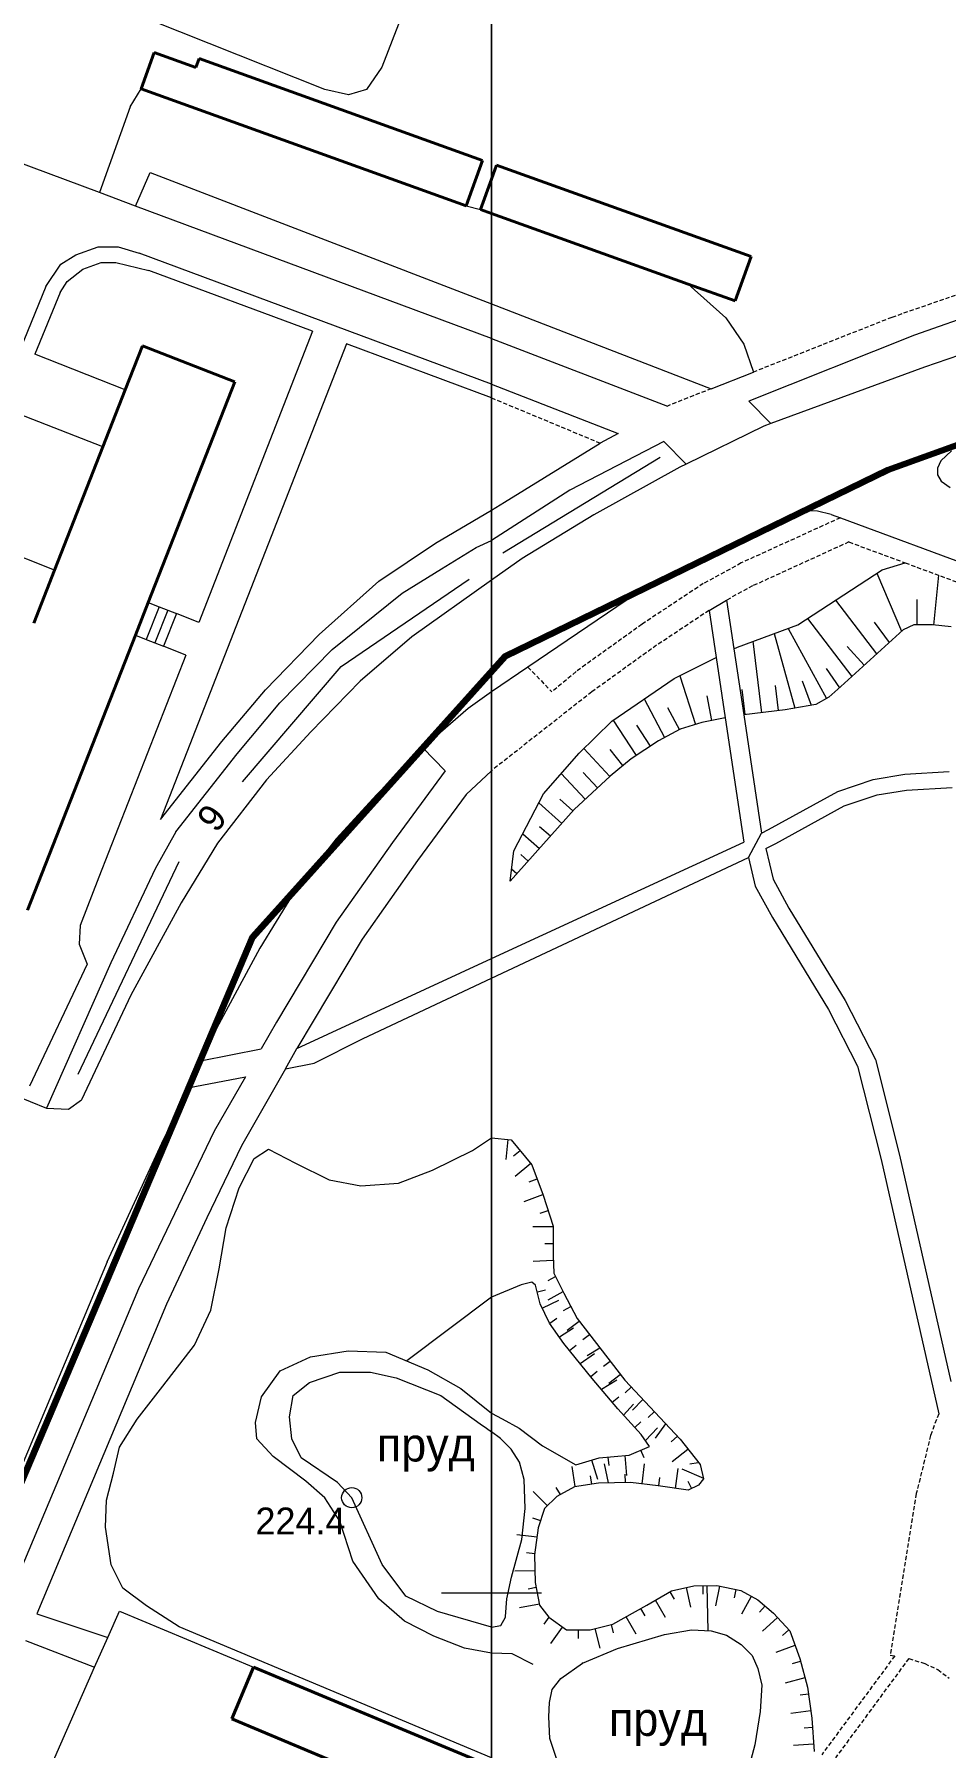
# Model space of a CAD drawing. Extents: x 1000 to 4000, y -5000 to -1000.
# Drawn here: x 1945.6 to 2054, y -3818.4 to -3614.6 of the extents above; entities that cross this region are included whole.
import ezdxf
from ezdxf.enums import TextEntityAlignment as Align

# ---------------------------------------------------------------- set-up
doc = ezdxf.new("R2010")
doc.units = 0
doc.header["$MEASUREMENT"] = 0
doc.linetypes.add('DASHED', pattern=[0.75, 0.5, -0.25])
for name, color, linetype in [('1', 7, 'CONTINUOUS'), ('11', 7, 'CONTINUOUS'), ('24', 7, 'CONTINUOUS'), ('30', 7, 'CONTINUOUS'), ('34', 7, 'CONTINUOUS'), ('36', 7, 'CONTINUOUS'), ('37', 7, 'CONTINUOUS'), ('40', 7, 'CONTINUOUS'), ('42', 7, 'CONTINUOUS'), ('6', 7, 'CONTINUOUS'), ('7', 7, 'CONTINUOUS'), ('границы команд_1', 10, 'CONTINUOUS')]:
    doc.layers.add(name, color=color, linetype=linetype)
doc.styles.get("Standard").update_dxf_attribs({"font": 'txt', "height": 0.2})

msp = doc.modelspace()

# ---------------------------------------------------------------- linework, layer by layer
at = {"layer": '1', "color": 253, "linetype": 'Continuous', "lineweight": 0}
for p, q in [((2000, -4000), (2000, -3000)), ((2000, -3000), (2000, -4000)), ((2000, -3800), (1994.04, -3800)), ((2005.96, -3800), (2000, -3800))]:
    msp.add_line(p, q, dxfattribs=at)
at = {"layer": '11', "color": 253, "linetype": 'Continuous', "lineweight": 0}
for p, q in [((1993.76, -3600.96), (1986.96, -3618.51)), ((1980.17, -3621.16), (1938.91, -3604.75)), ((1986.96, -3618.51), (1985.14, -3621.16)), ((1982.99, -3621.82), (1980.17, -3621.16)), ((1985.14, -3621.16), (1982.99, -3621.82)), ((1954.35, -3805.26), (1955.75, -3802.11)), ((1955.75, -3802.11), (1971.71, -3808.78)), ((1952.79, -3808.8), (1954.35, -3805.26)), ((1940.81, -3835.91), (1952.79, -3808.8))]:
    msp.add_line(p, q, dxfattribs=at)
at = {"layer": '24', "color": 253, "linetype": 'Continuous', "lineweight": 0}
for p, q in [((1953.35, -3633.43), (1913.43, -3618.59)), ((1957.01, -3623.22), (1958.32, -3621.09)), ((1957.01, -3623.22), (1953.35, -3633.43)), ((1957.66, -3635.04), (1959.41, -3631.04)), ((1959.41, -3631.04), (2000, -3646.68)), ((1957.66, -3635.04), (1953.35, -3633.43)), ((2000, -3650.77), (1957.66, -3635.04)), ((1997.01, -3635.01), (1998.71, -3635.44)), ((2091.91, -3635.82), (2050.35, -3650.38)), ((1948.76, -3641.96), (1950.57, -3640.84)), ((1950.57, -3640.84), (1953.22, -3639.87)), ((1953.22, -3639.87), (1955.59, -3639.87)), ((1955.59, -3639.87), (1958.09, -3640.62)), ((2000, -3656.2), (1958.09, -3640.62)), ((1947, -3644.61), (1948.76, -3641.96)), ((1949.54, -3643.99), (1951.39, -3642.52)), ((1951.39, -3642.52), (1953.55, -3641.73)), ((1953.55, -3641.73), (1955.32, -3641.73)), ((1955.32, -3641.73), (1959.22, -3642.68)), ((1978.72, -3649.93), (1959.22, -3642.68)), ((2088.92, -3641.28), (2051.53, -3654.18)), ((1947, -3644.61), (1917.46, -3716.71)), ((1948.68, -3645.3), (1949.54, -3643.99)), ((2023.4, -3644.31), (2027.88, -3648.33)), ((1948.68, -3645.3), (1945.66, -3652.65)), ((2000, -3646.68), (2026.15, -3656.75)), ((2027.88, -3648.33), (2030.02, -3651.44)), ((1978.72, -3649.93), (1965.18, -3684.54)), ((2000, -3650.77), (2020.94, -3658.82)), ((2050.35, -3650.38), (2030.63, -3658.25)), ((1956.44, -3656.88), (1945.66, -3652.65)), ((1982.77, -3651.43), (1960.62, -3708)), ((2000, -3657.84), (1982.77, -3651.43)), ((2030.02, -3651.44), (2031.18, -3654.77)), ((2026.15, -3656.75), (2031.18, -3654.77)), ((2051.53, -3654.18), (2033.24, -3660.89)), ((2000, -3656.2), (2015.06, -3662.07)), ((1953.77, -3663.68), (1942.89, -3659.41)), ((2030.63, -3658.25), (2033.24, -3660.89)), ((2032.39, -3661.2), (2023.15, -3665.74)), ((2033.24, -3660.89), (2032.39, -3661.2)), ((2001.57, -3670.24), (2012.94, -3663.22)), ((2020.49, -3663.04), (2009.34, -3668.8)), ((2015.06, -3662.07), (2012.94, -3663.22)), ((2020.49, -3663.04), (2023.15, -3665.74)), ((2053.47, -3665.33), (2053.06, -3666.19)), ((2054.74, -3664.14), (2053.47, -3665.33)), ((2022.42, -3666.1), (2012.18, -3671.76)), ((2023.15, -3665.74), (2022.42, -3666.1)), ((2053.06, -3666.19), (2053.06, -3667.01)), ((2053.06, -3667.01), (2053.51, -3667.74)), ((2009.34, -3668.8), (2000, -3674.79)), ((2053.51, -3667.74), (2054.57, -3668.52)), ((1993.36, -3675.14), (2000, -3671.18)), ((2000, -3671.18), (2001.57, -3670.24)), ((2037.27, -3671.26), (2028.09, -3675.62)), ((2038.81, -3671.32), (2037.27, -3671.26)), ((2040.42, -3671.7), (2038.81, -3671.32)), ((2040.42, -3671.7), (2041.51, -3672.1)), ((2012.18, -3671.76), (2003.64, -3676.96)), ((2041.51, -3672.1), (2114.93, -3699.26)), ((1948.03, -3678.32), (1936.93, -3673.96)), ((1986.6, -3679.66), (1993.36, -3675.14)), ((1994.06, -3678.17), (1998.19, -3675.64)), ((1998.19, -3675.64), (2000, -3674.79)), ((2028.09, -3675.62), (2016.16, -3681.88)), ((2003.64, -3676.96), (2000, -3679.54)), ((1979.51, -3685.99), (1986.6, -3679.66)), ((1989.39, -3681.05), (1994.06, -3678.17)), ((2000, -3679.54), (1990.52, -3686.25)), ((1981.05, -3687.76), (1989.39, -3681.05)), ((2016.16, -3681.88), (2004.34, -3689.85)), ((2025.89, -3683.13), (2027.98, -3681.89)), ((2027.98, -3681.89), (2028.85, -3687.68)), ((1965.18, -3684.54), (1962.52, -3683.5)), ((2025.89, -3683.13), (2026.73, -3688.73)), ((1973.1, -3692.55), (1979.51, -3685.99)), ((1963.65, -3688.43), (1960.99, -3687.39)), ((1974.83, -3694.12), (1981.05, -3687.76)), ((1990.52, -3686.25), (1984.38, -3691.55)), ((2028.85, -3687.68), (2030.02, -3695.53)), ((1963.65, -3688.43), (1953.31, -3714.85)), ((2004.34, -3689.85), (2000, -3692.79)), ((2026.73, -3688.73), (2027.8, -3695.88)), ((1984.38, -3691.55), (1978.53, -3697.55)), ((1967.94, -3698.69), (1973.1, -3692.55)), ((1969.75, -3700.16), (1974.83, -3694.12)), ((2000, -3692.79), (1997.24, -3694.77)), ((1997.24, -3694.77), (1991.82, -3699.45)), ((2027.8, -3695.88), (2030.01, -3710.68)), ((2030.02, -3695.53), (2032.13, -3709.59)), ((1978.53, -3697.55), (1973.24, -3703.25)), ((1960.62, -3708), (1967.94, -3698.69)), ((1962.46, -3709.44), (1969.75, -3700.16)), ((1991.82, -3699.45), (1986.38, -3705.02)), ((1991.82, -3699.45), (1994.5, -3702.2)), ((1994.5, -3702.2), (1988.22, -3710.72)), ((2000, -3702.18), (1996.99, -3705.02)), ((2049.17, -3702.61), (2054.47, -3702.29)), ((1973.24, -3703.25), (1967.39, -3710.78)), ((2041.22, -3704.64), (2045.43, -3703.23)), ((2045.43, -3703.23), (2049.17, -3702.61)), ((2049.38, -3704.48), (2054.82, -3704.16)), ((1986.38, -3705.02), (1981.51, -3710.27)), ((1996.99, -3705.02), (1991.2, -3712.87)), ((2032.95, -3709.17), (2041.22, -3704.64)), ((2033.83, -3710.83), (2041.97, -3706.37)), ((2041.97, -3706.37), (2045.88, -3705.06)), ((2045.88, -3705.06), (2049.38, -3704.48)), ((1962.46, -3709.44), (1960, -3713.86)), ((1981.51, -3710.27), (1976.33, -3716.94)), ((2030.57, -3712.5), (2032.13, -3709.59)), ((2032.13, -3709.59), (2032.95, -3709.17)), ((1967.39, -3710.78), (1963.07, -3717.9)), ((1988.22, -3710.72), (1981.52, -3720.21)), ((2000, -3724.51), (2030.01, -3710.68)), ((2032.63, -3711.45), (2033.83, -3710.83)), ((2032.63, -3711.45), (2033.51, -3715.08)), ((1960, -3713.86), (1954.7, -3725.02)), ((1991.2, -3712.87), (1984.61, -3722.22)), ((2000, -3726.86), (2030.57, -3712.5)), ((2030.57, -3712.5), (2031.39, -3715.9)), ((1953.31, -3714.85), (1951.08, -3720.57)), ((2031.39, -3715.9), (2033.42, -3719.65)), ((2033.51, -3715.08), (2035.37, -3718.52)), ((1963.07, -3717.9), (1957.1, -3728.88)), ((1976.33, -3716.94), (1972.46, -3723.3)), ((2035.37, -3718.52), (2042.09, -3729.49)), ((1951.08, -3720.57), (1950.94, -3722.8)), ((1981.52, -3720.21), (1974.41, -3732.08)), ((2033.42, -3719.65), (2040.12, -3730.59)), ((1984.61, -3722.22), (1976.83, -3735.2)), ((1950.94, -3722.8), (1951.92, -3725.18)), ((1972.46, -3723.3), (1966.77, -3733.78)), ((1976.83, -3735.2), (2000, -3724.51)), ((1951.92, -3725.18), (1945.04, -3739.7)), ((1954.7, -3725.02), (1947.05, -3742.3)), ((1984.75, -3734.03), (2000, -3726.86)), ((1957.1, -3728.88), (1951.23, -3741.33)), ((2040.12, -3730.59), (2043.56, -3737.32)), ((2042.09, -3729.49), (2045.68, -3736.52)), ((1922.23, -3732.26), (1947.05, -3742.3)), ((1974.41, -3732.08), (1972.59, -3735.27)), ((1966.77, -3733.78), (1965.4, -3736.68)), ((1978.89, -3736.96), (1984.75, -3734.03)), ((1965.4, -3736.68), (1963.88, -3739.91)), ((1965.4, -3736.68), (1972.59, -3735.27)), ((1975.48, -3737.63), (1976.83, -3735.2)), ((2045.68, -3736.52), (2048.56, -3747.89)), ((1963.88, -3739.91), (1970.72, -3738.57)), ((1970.72, -3738.57), (1967.02, -3745.06)), ((1975.48, -3737.63), (1970.28, -3746.77)), ((1975.48, -3737.63), (1978.89, -3736.96)), ((2043.56, -3737.32), (2046.36, -3748.42)), ((1963.88, -3739.91), (1961.04, -3745.95)), ((1947.05, -3742.3), (1949.7, -3742.44)), ((1949.7, -3742.44), (1951.23, -3741.33)), ((1967.02, -3745.06), (1957.99, -3763.78)), ((1954.28, -3760.59), (1961.04, -3745.95)), ((1970.28, -3746.77), (1966.13, -3755.36)), ((2046.36, -3748.42), (2053.21, -3778.65)), ((2048.56, -3747.89), (2054.65, -3774.8)), ((1966.13, -3755.36), (1961.34, -3765.61)), ((1954.28, -3760.59), (1939.25, -3796.41)), ((1957.99, -3763.78), (1943.61, -3798.07)), ((1961.34, -3765.61), (1945.9, -3802.44)), ((1945.9, -3802.44), (1954.35, -3805.26)), ((1944.58, -3805.6), (1952.79, -3808.8))]:
    msp.add_line(p, q, dxfattribs=at)
at = {"layer": '24', "color": 253, "linetype": 'DASHED', "lineweight": 0}
for p, q in [((2087.06, -3634.57), (2047.62, -3648.28)), ((2047.62, -3648.28), (2031.18, -3654.77)), ((2026.15, -3656.75), (2020.94, -3658.82)), ((2000, -3657.84), (2012.94, -3663.22)), ((2041.51, -3672.1), (2029.7, -3677.48)), ((2042.52, -3674.98), (2031.07, -3680.21)), ((2042.52, -3674.98), (2049.22, -3677.46)), ((2029.7, -3677.48), (2025.2, -3679.93)), ((2049.22, -3677.46), (2085.61, -3690.93)), ((2025.2, -3679.93), (2017.92, -3684.76)), ((2031.07, -3680.21), (2027.98, -3681.89)), ((2025.89, -3683.13), (2019.65, -3687.26)), ((2017.92, -3684.76), (2010.06, -3690.4)), ((2019.65, -3687.26), (2011.93, -3692.81)), ((2004.34, -3689.85), (2007.19, -3692.81)), ((2010.06, -3690.4), (2007.19, -3692.81)), ((2011.93, -3692.81), (2000, -3702.18)), ((2053.21, -3778.65), (2052.24, -3781.23)), ((2052.24, -3781.23), (2050.54, -3788.15)), ((2050.54, -3788.15), (2047.43, -3807.35)), ((2047.98, -3807.44), (2039.29, -3819.21)), ((2049.65, -3807.75), (2040.92, -3819.58)), ((2047.43, -3807.35), (2047.98, -3807.44)), ((2049.65, -3807.75), (2051.55, -3808.36)), ((2051.55, -3808.36), (2053.1, -3809.07)), ((2053.1, -3809.07), (2054.45, -3810.1))]:
    msp.add_line(p, q, dxfattribs=at)
at = {"layer": '30', "color": 253, "linetype": 'Continuous', "lineweight": 0}
for p, q in [((1976.4, -3776.48), (1978.35, -3774.95)), ((1978.35, -3774.95), (1981.98, -3773.69)), ((1981.98, -3773.69), (1985.61, -3773.69)), ((1985.61, -3773.69), (1988.68, -3774.39)), ((1988.68, -3774.39), (1993.98, -3776.48)), ((1975.98, -3779), (1976.4, -3776.48)), ((1993.98, -3776.48), (1998.65, -3779.85)), ((1976.26, -3781.65), (1975.98, -3779)), ((1977.37, -3783.89), (1976.26, -3781.65)), ((1998.65, -3779.85), (1999.4, -3780.37)), ((1999.4, -3780.37), (2000, -3780.81)), ((2000, -3780.81), (2000, -3804.02)), ((2001.08, -3781.6), (2000, -3780.81)), ((2000, -3780.81), (2000, -3804.02)), ((2002.36, -3782.88), (2001.08, -3781.6)), ((2003.34, -3784.41), (2002.36, -3782.88)), ((1981.7, -3786.82), (1977.37, -3783.89)), ((2003.91, -3786.47), (2003.34, -3784.41)), ((1983.38, -3788.63), (1981.7, -3786.82)), ((2004.01, -3789.91), (2003.91, -3786.47)), ((1987, -3796.59), (1983.38, -3788.63)), ((2003.6, -3793.62), (2004.01, -3789.91)), ((2002.37, -3798.1), (2003.6, -3793.62)), ((1989.8, -3800.36), (1987, -3796.59)), ((2001.85, -3800.67), (2002.37, -3798.1)), ((1993.57, -3802.18), (1989.8, -3800.36)), ((2001.68, -3802.74), (2001.85, -3800.67)), ((2000, -3804.02), (1993.57, -3802.18)), ((2000, -3804.02), (2001.12, -3803.83)), ((2001.12, -3803.83), (2001.67, -3802.83)), ((2001.67, -3802.83), (2001.68, -3802.74)), ((2015.01, -3806.57), (2020.59, -3804.91)), ((2020.59, -3804.91), (2023.79, -3804.36)), ((2023.79, -3804.36), (2026.14, -3804.48)), ((2026.14, -3804.48), (2027.97, -3804.99)), ((2027.97, -3804.99), (2029.72, -3806.1)), ((2029.72, -3806.1), (2031.01, -3807.38)), ((2010.83, -3808.31), (2015.01, -3806.57)), ((2031.01, -3807.38), (2031.69, -3808.96)), ((2007.24, -3811.43), (2008.26, -3810.15)), ((2008.26, -3810.15), (2010.83, -3808.31)), ((2031.69, -3808.96), (2032.16, -3810.92)), ((2006.9, -3813), (2007.24, -3811.43)), ((2032.16, -3810.92), (2031.99, -3814.07)), ((2006.81, -3814.71), (2006.9, -3813)), ((2031.99, -3814.07), (2031.35, -3818.03)), ((2006.94, -3817.26), (2006.81, -3814.71)), ((2008.48, -3821.91), (2006.94, -3817.26)), ((2031.35, -3818.03), (2030.49, -3821.14))]:
    msp.add_line(p, q, dxfattribs=at)
msp.add_circle((1983.38, -3788.63), 1.2, dxfattribs=at)
msp.add_point((2010.83, -3808.31), dxfattribs=at)
at = {"layer": '36', "color": 253, "linetype": 'Continuous', "lineweight": 0}
msp.add_line((2025.77, -3804.46), (2025.68, -3799.1), dxfattribs=at)
at = {"layer": '37', "color": 253, "linetype": 'Continuous', "lineweight": 0}
for p, q in [((2046.5, -3678.29), (2049.22, -3677.46)), ((2036.46, -3684.84), (2046.5, -3678.29)), ((2045.87, -3678.7), (2048.79, -3685.59)), ((2053.17, -3678.92), (2052.6, -3684.86)), ((2040.95, -3681.91), (2045.83, -3688.28)), ((2050.6, -3681.84), (2050.6, -3684.84)), ((2029.27, -3687.47), (2036.46, -3684.84)), ((2033.64, -3685.87), (2036.08, -3694.74)), ((2035.32, -3685.25), (2039.87, -3693.6)), ((2037.61, -3684.09), (2042.88, -3690.98)), ((2048.98, -3685.41), (2041.57, -3692.17)), ((2045.55, -3684.53), (2047.31, -3686.93)), ((2050.26, -3684.84), (2048.98, -3685.41)), ((2052.47, -3684.84), (2050.26, -3684.84)), ((2054.68, -3685.06), (2052.47, -3684.84)), ((2028.85, -3687.68), (2029.27, -3687.47)), ((2031.11, -3686.79), (2032.12, -3695.28)), ((2042.33, -3687.41), (2044.35, -3689.63)), ((2021.74, -3691.22), (2026.73, -3688.73)), ((2039.84, -3690.02), (2041.4, -3692.32)), ((2014.33, -3696.27), (2021.74, -3691.22)), ((2022.41, -3690.88), (2024.26, -3696.68)), ((2033.75, -3692.06), (2034.11, -3695.04)), ((2036.97, -3691.51), (2038.05, -3694.39)), ((2018.17, -3693.65), (2020.59, -3698.24)), ((2025.61, -3693.26), (2026.2, -3696.2)), ((2029.78, -3692.53), (2030.13, -3695.51)), ((2040.15, -3693.45), (2038.58, -3694.3)), ((2041.57, -3692.17), (2040.15, -3693.45)), ((2014.45, -3696.14), (2017.2, -3700.36)), ((2020.96, -3694.66), (2022.36, -3697.31)), ((2027.8, -3695.89), (2025.05, -3696.43)), ((2034.95, -3694.94), (2030.02, -3695.53)), ((2038.58, -3694.3), (2034.95, -3694.94)), ((2010.42, -3700.11), (2014.33, -3696.27)), ((2017.24, -3696.76), (2018.88, -3699.27)), ((2022.45, -3697.26), (2019.89, -3698.61)), ((2025.05, -3696.43), (2022.45, -3697.26)), ((2006.21, -3704.94), (2010.42, -3700.11)), ((2010.99, -3699.54), (2014.08, -3702.85)), ((2014.07, -3699.64), (2015.61, -3701.57)), ((2019.89, -3698.61), (2016.61, -3700.75)), ((2016.61, -3700.75), (2014.12, -3702.81)), ((2008.31, -3702.53), (2011.15, -3705.58)), ((2014.12, -3702.81), (2009.85, -3706.79)), ((2010.9, -3702.39), (2012.61, -3704.21)), ((2002.65, -3711.7), (2006.21, -3704.94)), ((2005.65, -3706.02), (2008.37, -3708.45)), ((2008.15, -3705.55), (2009.7, -3706.96)), ((2009.85, -3706.79), (2002.23, -3715.33)), ((2003.73, -3709.67), (2005.7, -3711.43)), ((2005.73, -3708.81), (2007.04, -3709.94)), ((2002.23, -3715.33), (2002.65, -3711.7)), ((2003.49, -3712.16), (2004.37, -3712.92)), ((2002.4, -3713.84), (2003.04, -3714.42)), ((1997.75, -3747.33), (2000, -3745.82)), ((2000, -3745.82), (2002.35, -3746.07)), ((2001.74, -3748.42), (2001.99, -3746.03)), ((2002.35, -3746.07), (2004.8, -3749.03)), ((1969.97, -3751.8), (1971.79, -3748.3)), ((1971.79, -3748.3), (1973.46, -3747.19)), ((1973.46, -3747.19), (1976.67, -3748.86)), ((1976.67, -3748.86), (1980.71, -3750.85)), ((1993, -3749.7), (1997.75, -3747.33)), ((2002.63, -3747.97), (2003.4, -3747.33)), ((2002.83, -3750.4), (2004.67, -3748.87)), ((2004.8, -3749.03), (2006.15, -3752.65)), ((1980.71, -3750.85), (1984.48, -3751.55)), ((1988.95, -3751.24), (1993, -3749.7)), ((2004.49, -3751.06), (2005.43, -3750.71)), ((1968.43, -3756.54), (1969.97, -3751.8)), ((1984.48, -3751.55), (1988.95, -3751.24)), ((2003.88, -3753.42), (2006.13, -3752.58)), ((2006.15, -3752.65), (2007.34, -3756.36)), ((2005.79, -3754.79), (2006.74, -3754.49)), ((1967.6, -3761.43), (1968.43, -3756.54)), ((2004.94, -3756.39), (2007.34, -3756.39)), ((2007.34, -3756.36), (2007.34, -3759.82)), ((2006.34, -3758.39), (2007.34, -3758.39)), ((2004.96, -3760.49), (2007.36, -3760.39)), ((2007.34, -3759.82), (2007.42, -3761.93)), ((1966.62, -3766.32), (1967.6, -3761.43)), ((2003.53, -3763.31), (2000, -3764.79)), ((2004.8, -3762.99), (2003.53, -3763.31)), ((2005.26, -3763.37), (2004.8, -3762.99)), ((2005.81, -3765.59), (2005.26, -3763.37)), ((2006.73, -3762.79), (2007.63, -3762.34)), ((2007.42, -3761.93), (2008.6, -3764.29)), ((2000, -3764.79), (1989.94, -3772.36)), ((2006.44, -3763.97), (2005.47, -3764.21)), ((2007.96, -3765.18), (2006.06, -3766.11)), ((2006.75, -3765.1), (2008.53, -3764.13)), ((2008.6, -3764.29), (2010.21, -3767.33)), ((1964.67, -3770.51), (1966.62, -3766.32)), ((2006.91, -3767.87), (2005.81, -3765.59)), ((2007.76, -3767.34), (2006.94, -3767.91)), ((2008.57, -3766.37), (2009.46, -3765.9)), ((2010.21, -3767.33), (2015.87, -3774.67)), ((2008.6, -3770.31), (2006.91, -3767.87)), ((2009.76, -3768.47), (2008.08, -3769.56)), ((2008.99, -3768.7), (2010.45, -3767.64)), ((2010.88, -3769.83), (2011.67, -3769.22)), ((1960.91, -3775.37), (1964.67, -3770.51)), ((1978.49, -3771.88), (1982.96, -3771.18)), ((1982.96, -3771.18), (1987.42, -3771.32)), ((1987.42, -3771.32), (1992.45, -3773.41)), ((2011.98, -3774.45), (2008.6, -3770.31)), ((2010.06, -3770.52), (2009.28, -3771.15)), ((2012.25, -3771.54), (2010.55, -3772.7)), ((2011.37, -3771.71), (2012.89, -3770.8)), ((1972.63, -3776.62), (1974.86, -3773.55)), ((1974.86, -3773.55), (1978.49, -3771.88)), ((1992.45, -3773.41), (1996.36, -3775.65)), ((2012.59, -3773.61), (2011.81, -3774.25)), ((2013.32, -3773), (2014.11, -3772.39)), ((1957.84, -3779.28), (1960.91, -3775.37)), ((1996.36, -3775.65), (2000, -3778.59)), ((2015.02, -3778.08), (2011.98, -3774.45)), ((2014.91, -3774.67), (2013.1, -3775.78)), ((2013.95, -3775), (2015.33, -3773.97)), ((2015.87, -3774.67), (2022.46, -3781.67)), ((2015.91, -3776.17), (2016.64, -3775.48)), ((1971.93, -3779.7), (1972.63, -3776.62)), ((2015.15, -3776.67), (2014.38, -3777.31)), ((2016.91, -3777.5), (2015.7, -3778.82)), ((2016.79, -3778.23), (2018.01, -3776.94)), ((1955.74, -3782.64), (1957.84, -3779.28)), ((1972.07, -3781.65), (1971.93, -3779.7)), ((2000, -3778.59), (2001.28, -3779.27)), ((2001.28, -3779.27), (2003.28, -3780.35)), ((2017.81, -3781.11), (2015.02, -3778.08)), ((2017.79, -3779.61), (2017.05, -3780.29)), ((2018.65, -3779.08), (2019.38, -3778.4)), ((1974.02, -3783.75), (1972.07, -3781.65)), ((2003.28, -3780.35), (2006.07, -3782.46)), ((2018.82, -3782.55), (2017.81, -3781.11)), ((2019.74, -3780.34), (2018.32, -3781.84)), ((2019.53, -3781.54), (2020.75, -3779.85)), ((2021.39, -3781.99), (2022.12, -3781.31)), ((2022.46, -3781.67), (2024.82, -3784.7)), ((1955.04, -3785.71), (1955.74, -3782.64)), ((1977.93, -3786.68), (1974.02, -3783.75)), ((2006.07, -3782.46), (2010.04, -3784.74)), ((2012.82, -3783.9), (2016.37, -3783.56)), ((2014, -3784.79), (2013.9, -3783.8)), ((2016.12, -3785.99), (2015.9, -3783.61)), ((2016.37, -3783.56), (2018.82, -3782.55)), ((2018.16, -3783.9), (2017.78, -3782.98)), ((2021.49, -3784.33), (2023.38, -3782.86)), ((1954.21, -3788.92), (1955.04, -3785.71)), ((2009.57, -3784.94), (2009.92, -3787.31)), ((2010.04, -3784.74), (2012.82, -3783.9)), ((2012.64, -3786.46), (2011.95, -3784.16)), ((2013.43, -3784.6), (2013.89, -3786.87)), ((2015.87, -3785.83), (2015.89, -3786.83)), ((2018.18, -3784.6), (2017.88, -3786.98)), ((2022.19, -3785.14), (2021.84, -3787.52)), ((2022.66, -3785.2), (2025.22, -3786.31)), ((2023.6, -3784.6), (2024.61, -3784.43)), ((2024.82, -3784.7), (2025.24, -3786.39)), ((1980.16, -3788.63), (1977.93, -3786.68)), ((2004.98, -3787.88), (2006.68, -3789.58)), ((2007.68, -3787.4), (2008.17, -3788.27)), ((2009.87, -3787.32), (2007.76, -3788.5)), ((2012.74, -3786.9), (2009.87, -3787.32)), ((2011.76, -3786.03), (2011.9, -3787.02)), ((2016.54, -3786.81), (2012.74, -3786.9)), ((2019.84, -3787.23), (2016.54, -3786.81)), ((2023.39, -3787.74), (2019.84, -3787.23)), ((2020.01, -3786.24), (2019.86, -3787.23)), ((2023.36, -3786.65), (2023.79, -3787.55)), ((2024.65, -3787.15), (2023.39, -3787.74)), ((2025.24, -3786.39), (2024.65, -3787.15)), ((1954.07, -3792.13), (1954.21, -3788.92)), ((1981.98, -3791.43), (1980.16, -3788.63)), ((2007.76, -3788.5), (2006.32, -3789.93)), ((1983.52, -3796.18), (1981.98, -3791.43)), ((2004.9, -3791.04), (2005.85, -3791.36)), ((2006.32, -3789.93), (2005.56, -3792.21)), ((1954.77, -3796.6), (1954.07, -3792.13)), ((2003.04, -3792.99), (2005.42, -3793.3)), ((2005.56, -3792.21), (2005.14, -3795.42)), ((2004.17, -3795.15), (2005.16, -3795.28)), ((2005.14, -3795.42), (2005.22, -3798.7)), ((1956.16, -3799.39), (1954.77, -3796.6)), ((1986.59, -3800.64), (1983.52, -3796.18)), ((2002.79, -3797.34), (2005.19, -3797.28)), ((1958.95, -3801.49), (1956.16, -3799.39)), ((2004.35, -3799.45), (2005.33, -3799.27)), ((2005.22, -3798.7), (2005.73, -3801.4)), ((2018.49, -3801.4), (2021.44, -3799.72)), ((2021.76, -3800.69), (2021.27, -3799.82)), ((2021.44, -3799.72), (2024.06, -3799.13)), ((2023.72, -3801.66), (2023.19, -3799.32)), ((2024.06, -3799.13), (2026.81, -3799.08)), ((2025.19, -3800.11), (2025.17, -3799.11)), ((2026.68, -3801.51), (2027.16, -3799.16)), ((2026.81, -3799.08), (2029.68, -3799.67)), ((2028.92, -3800.54), (2029.12, -3799.56)), ((2029.68, -3799.67), (2031.71, -3800.77)), ((1962.86, -3804), (1958.95, -3801.49)), ((1989.66, -3803.3), (1986.59, -3800.64)), ((2003.34, -3801.68), (2005.7, -3801.24)), ((2005.73, -3801.4), (2006.83, -3802.84)), ((2014.43, -3803.68), (2018.49, -3801.4)), ((2018.28, -3802.67), (2017.79, -3801.8)), ((2020.72, -3802.89), (2019.53, -3800.81)), ((2029.8, -3802.46), (2030.94, -3800.35)), ((2031.71, -3800.77), (2033.57, -3802.37)), ((2031.91, -3802.26), (2032.56, -3801.5)), ((2000, -3819.57), (1962.86, -3804)), ((1993.15, -3805.11), (1989.66, -3803.3)), ((2006.27, -3803.66), (2006.85, -3802.85)), ((2006.83, -3802.84), (2008.94, -3804.36)), ((2007.07, -3805.97), (2008.47, -3804.02)), ((2011.73, -3804.36), (2014.43, -3803.68)), ((2014.53, -3804.69), (2014.29, -3803.72)), ((2017.22, -3804.87), (2016.04, -3802.78)), ((2032.26, -3804.49), (2034.02, -3802.87)), ((2033.57, -3802.37), (2035.51, -3804.48)), ((1996.78, -3806.51), (1993.15, -3805.11)), ((2008.94, -3804.36), (2011.73, -3804.36)), ((2010.36, -3805.36), (2010.36, -3804.36)), ((2012.93, -3806.53), (2012.35, -3804.2)), ((2033.86, -3806.99), (2036.12, -3806.18)), ((2034.64, -3805.01), (2035.38, -3804.34)), ((2035.51, -3804.48), (2036.69, -3807.77)), ((2000, -3807.1), (1996.78, -3806.51)), ((2002.45, -3807.18), (2000, -3807.1)), ((2004.98, -3808.45), (2002.45, -3807.18)), ((2035.81, -3808.33), (2036.78, -3808.07)), ((2036.69, -3807.77), (2037.62, -3811.15)), ((2034.99, -3810.63), (2037.31, -3810)), ((2036.74, -3812.08), (2037.73, -3811.95)), ((2037.62, -3811.15), (2038.13, -3814.86)), ((2035.62, -3814.25), (2038, -3813.93)), ((2037.2, -3815.98), (2038.2, -3815.92)), ((2038.13, -3814.86), (2038.38, -3818.83)), ((2035.93, -3818.07), (2038.33, -3817.91))]:
    msp.add_line(p, q, dxfattribs=at)
at = {"layer": '40', "color": 253, "linetype": 'Continuous', "lineweight": 0}
for p, q in [((2001.34, -3676.28), (2020.09, -3664.88)), ((1982.11, -3689.8), (1997.34, -3679.4)), ((1970.38, -3703.49), (1982.11, -3689.8)), ((1950.83, -3738.26), (1962.84, -3712.98))]:
    msp.add_line(p, q, dxfattribs=at)
at = {"layer": '6', "color": 253, "linetype": 'Continuous', "lineweight": 40}
for p, q in [((1959.87, -3616.79), (1958.32, -3621.09)), ((1964.82, -3618.57), (1959.87, -3616.79)), ((1965.21, -3617.48), (1964.82, -3618.57)), ((1998.95, -3629.62), (1965.21, -3617.48)), ((1958.32, -3621.09), (1997.01, -3635.01)), ((1997.01, -3635.01), (1998.95, -3629.62)), ((2000.61, -3630.16), (2000, -3631.85)), ((2030.9, -3641.04), (2000.61, -3630.16)), ((2000, -3631.85), (1998.71, -3635.44)), ((1998.71, -3635.44), (2000, -3635.9)), ((2000, -3635.9), (2023.4, -3644.31)), ((2029, -3646.32), (2030.9, -3641.04)), ((2023.4, -3644.31), (2029, -3646.32)), ((1958.49, -3651.65), (1956.44, -3656.88)), ((1969.47, -3655.95), (1958.49, -3651.65)), ((1956.44, -3656.88), (1953.77, -3663.68)), ((1959.17, -3682.19), (1969.47, -3655.95)), ((1953.77, -3663.68), (1948.03, -3678.32)), ((1948.03, -3678.32), (1945.55, -3684.63)), ((1957.65, -3686.08), (1959.17, -3682.19)), ((1944.82, -3718.77), (1957.65, -3686.08)), ((1971.71, -3808.78), (1969.13, -3814.94)), ((2000, -3820.61), (1971.71, -3808.78)), ((1969.13, -3814.94), (1997.21, -3826.69))]:
    msp.add_line(p, q, dxfattribs=at)
at = {"layer": '7', "color": 253, "linetype": 'Continuous', "lineweight": 0}
for p, q in [((1960.47, -3682.69), (1958.94, -3686.58)), ((1959.17, -3682.19), (1960.47, -3682.69)), ((1961.49, -3683.1), (1959.96, -3686.99)), ((1960.47, -3682.69), (1961.49, -3683.1)), ((1962.52, -3683.5), (1960.99, -3687.39)), ((1961.49, -3683.1), (1962.52, -3683.5)), ((1957.65, -3686.08), (1958.94, -3686.58)), ((1958.94, -3686.58), (1959.96, -3686.99)), ((1959.96, -3686.99), (1960.99, -3687.39))]:
    msp.add_line(p, q, dxfattribs=at)
at = {"layer": 'границы команд_1', "color": 6, "lineweight": 100}
msp.add_lwpolyline([(2549.39, -3103.47), (2845.92, -3244.29), (2852.4, -3270.42), (2865.73, -3301.42), (2794.37, -3460.89), (2690.12, -3678.56), (2650.09, -3738.61), (2599.39, -3793.21), (2511.64, -3862.05), (2468.8, -3886.08), (2363.19, -3917.93), (2296.64, -3931.84), (2211.4, -3935.44), (2161.36, -3932.1), (1924.35, -3842.83), (1924.12, -3833.84), (1971.62, -3721.93), (2001.65, -3688.57), (2047.16, -3666.41), (2219.84, -3604.16), (2249.92, -3585.92), (2275.62, -3557.22), (2502.08, -3120), (2528.83, -3105.27)], close=True, dxfattribs=at)

# ---------------------------------------------------------------- texts
at = {"layer": '30', "color": 253, "linetype": 'Continuous', "lineweight": 0}
msp.add_text('224.4', height=3.2, dxfattribs=at).set_placement((1977.28, -3791.38), align=Align.MIDDLE)
at = {"layer": '34', "color": 253, "linetype": 'Continuous', "lineweight": 0}
for p in [(1992.2, -3782.93), (2019.82, -3815.56)]:
    msp.add_text('пруд', height=4, dxfattribs=at).set_placement(p, align=Align.MIDDLE)
at = {"layer": '42', "color": 253, "linetype": 'Continuous', "lineweight": 0}
msp.add_text('9', height=3.2, rotation=52.3062, dxfattribs=at).set_placement((1966.73, -3707.77), align=Align.MIDDLE)

doc.saveas('drawing.dxf')
